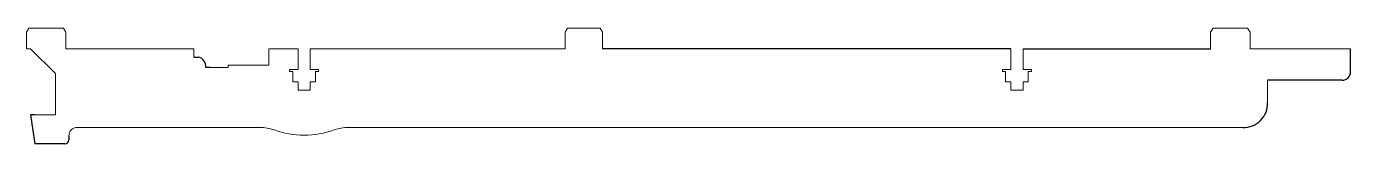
# Model space of a CAD drawing. Header units: millimetres. Extents: x -300 to 20, y -15 to 13.
import ezdxf

# ---------------------------------------------------------------- set-up
doc = ezdxf.new("R2010")
doc.units = ezdxf.units.MM

msp = doc.modelspace()

# ---------------------------------------------------------------- linework, layer by layer
at = {"color": 7, "linetype": 'Continuous', "lineweight": 15}
for p, q in [((-298.92, 12.6), (-299.5, 11.6)), ((-299.5, 11.6), (-299.5, 7.6)), ((-290.58, 12.6), (-298.92, 12.6)), ((-290, 11.6), (-290.58, 12.6)), ((-290, 7.6), (-290, 11.6)), ((-168.92, 12.6), (-169.5, 11.6)), ((-169.5, 11.6), (-169.5, 7.6)), ((-161.08, 12.6), (-168.92, 12.6)), ((-160.5, 11.6), (-161.08, 12.6)), ((-160.5, 7.6), (-160.5, 11.6)), ((-13.17, 12.6), (-13.75, 11.6)), ((-13.75, 11.6), (-13.75, 7.6)), ((-4.83, 12.6), (-13.17, 12.6)), ((-4.25, 11.6), (-4.83, 12.6)), ((-4.25, 7.6), (-4.25, 11.6)), ((-299.5, 7.6), (-298.5, 7.6)), ((-298.5, 7.6), (-292.5, 1.6)), ((-259.09, 7.6), (-290, 7.6)), ((-259.09, 5.6), (-259.09, 7.6)), ((-241, 7.6), (-241, 3.6)), ((-233.98, 7.6), (-241, 7.6)), ((-233.98, 2.6), (-233.98, 7.6)), ((-231.02, 7.6), (-231.02, 2.6)), ((-169.5, 7.6), (-231.02, 7.6)), ((-61.98, 2.6), (-61.98, 7.6)), ((-59.02, 7.6), (-59.02, 2.6)), ((20, 7.6), (-4.25, 7.6)), ((-250.8, 3.6), (-250.8, 3.1)), ((-241, 3.6), (-250.8, 3.6)), ((-292.5, 1.6), (-292.5, -8.4)), ((-250.8, 3.1), (-255.2, 3.1)), ((-236, 2.6), (-233.98, 2.6)), ((-236, 2.1), (-236, 2.6)), ((-235.25, 2.1), (-236, 2.1)), ((-235.25, -0.4), (-235.25, 2.1)), ((-231.02, 2.6), (-229, 2.6)), ((-229.75, 2.1), (-229.75, -0.4)), ((-229, 2.1), (-229.75, 2.1)), ((-229, 2.6), (-229, 2.1)), ((-64, 2.6), (-61.98, 2.6)), ((-64, 2.1), (-64, 2.6)), ((-63.25, 2.1), (-64, 2.1)), ((-63.25, -0.4), (-63.25, 2.1)), ((-59.02, 2.6), (-57, 2.6)), ((-57.75, 2.1), (-57.75, -0.4)), ((-57, 2.1), (-57.75, 2.1)), ((-57, 2.6), (-57, 2.1)), ((0, -5.4), (0, 0)), ((-233.98, -0.4), (-235.25, -0.4)), ((-233.98, -2.4), (-233.98, -0.4)), ((-231.02, -2.4), (-233.98, -2.4)), ((-231.02, -0.4), (-231.02, -2.4)), ((-229.75, -0.4), (-231.02, -0.4)), ((-61.98, -0.4), (-63.25, -0.4)), ((-61.98, -2.4), (-61.98, -0.4)), ((-59.02, -2.4), (-61.98, -2.4)), ((-59.02, -0.4), (-59.02, -2.4)), ((-57.75, -0.4), (-59.02, -0.4)), ((-292.5, -8.4), (-297.5, -8.4)), ((-287.27, -11.4), (-243.2, -11.4)), ((-221.8, -11.4), (-6, -11.4))]:
    msp.add_line(p, q, dxfattribs=at)
for p, q in [((-61.98, 7.6), (-160.5, 7.6)), ((-59.02, 7.6), (-13.75, 7.6)), ((20, 2), (20, 7.6)), ((-259.09, 5.6), (-258.09, 5.6)), ((-255.2, 3.1), (-256.2, 3.1)), ((18, 0), (0, 0)), ((-297.5, -8.4), (-298.5, -8.4)), ((-298.5, -8.4), (-297.5, -15.4)), ((-290.27, -15.4), (-297.5, -15.4)), ((-289.27, -13.4), (-289.27, -14.4))]:
    msp.add_line(p, q)
for centre, radius, start, end in [((-258.53, 3.3), 2.34, 354.9683, 79.3021), ((18, 2), 2, 270, 0), ((-5.76, -5.64), 5.76, 267.6048, 2.3952), ((-290.27, -14.4), 1, 270, 0)]:
    msp.add_arc(centre, radius, start, end)
for centre, radius, start, end in [((-287.27, -13.4), 2, 90, 180), ((-243.2, -21.4), 10, 69.7467, 90), ((-232.5, 7.6), 20.91, 249.7467, 290.2533), ((-221.8, -21.4), 10, 90, 110.2533)]:
    msp.add_arc(centre, radius, start, end, dxfattribs=at)

doc.saveas('drawing.dxf')
